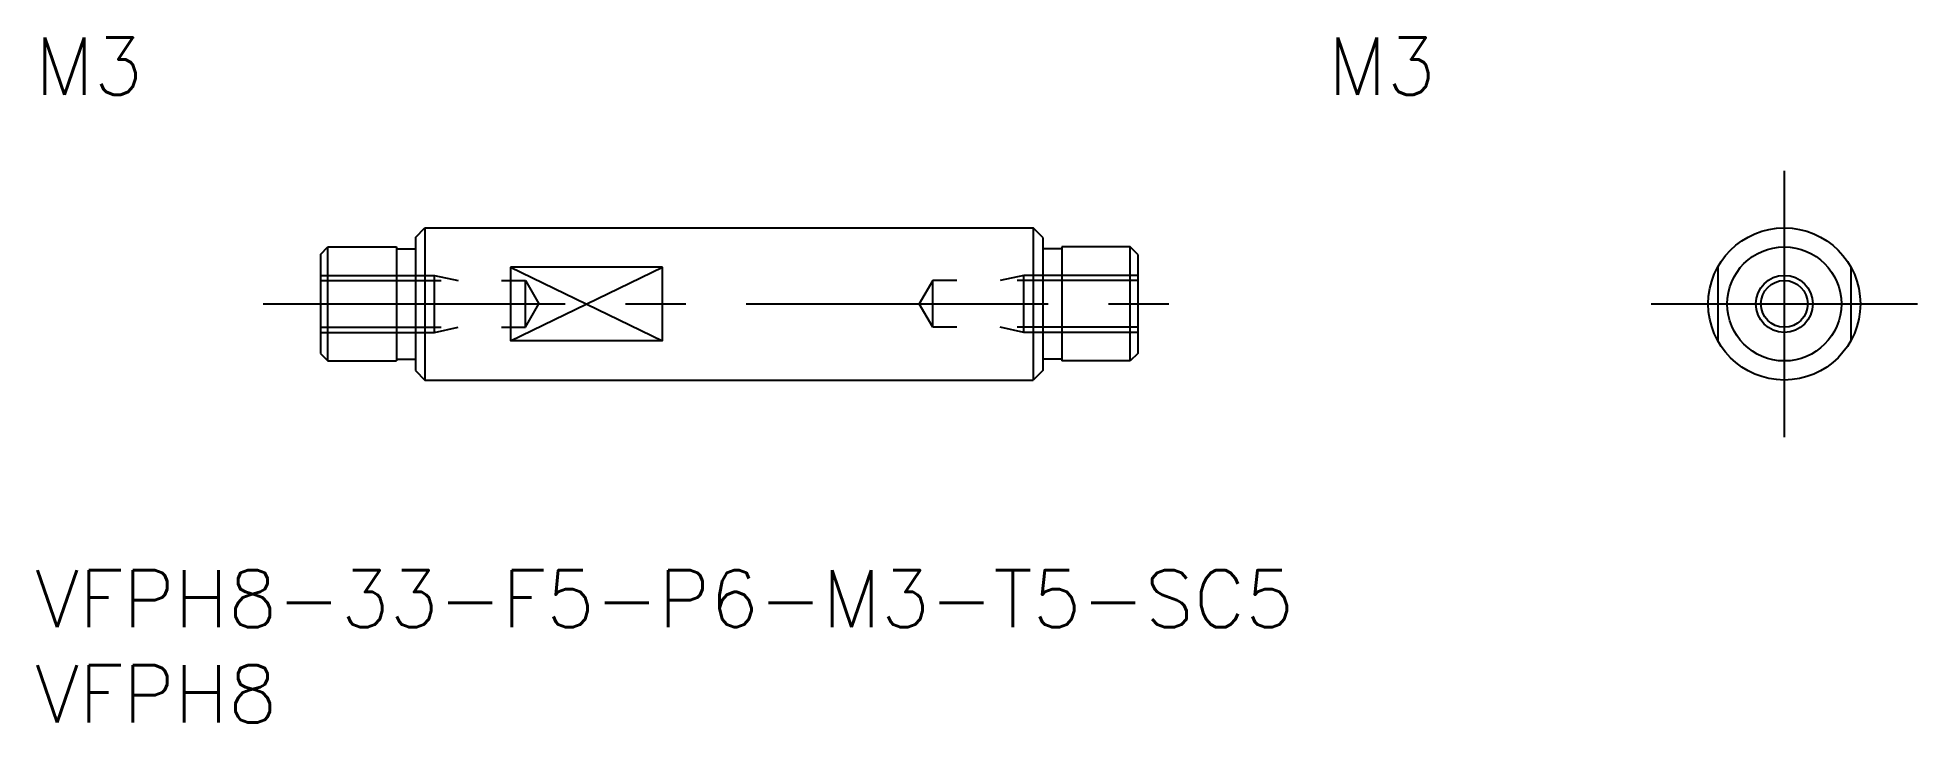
# Model space of a CAD drawing. Extents: x 0.1 to 99, y -8 to 28.
import ezdxf

# ---------------------------------------------------------------- set-up
doc = ezdxf.new("R2010")
doc.units = 0
doc.header["$LTSCALE"] = 0.5
doc.linetypes.add('CENTER', pattern=[50.8, 31.75, -6.35, 6.35, -6.35])
doc.linetypes.add('DASHED', pattern=[19.05, 12.7, -6.35])
for name, color, linetype in [('MSM_CENTER', 1, 'CENTER'), ('MSM_CONTINUOUS', 7, 'CONTINUOUS'), ('MSM_DASHED', 4, 'DASHED'), ('MSM_NARROW', 5, 'CONTINUOUS'), ('MSM_PART_NUMBER', 7, 'CONTINUOUS')]:
    doc.layers.add(name, color=color, linetype=linetype)
doc.styles.get("Standard").update_dxf_attribs({"font": 'txt.shx', "height": 3, "bigfont": 'bigfont.shx'})

# ---------------------------------------------------------------- blocks, each defined once
blk = doc.blocks.new('*U4')
at = {"layer": 'MSM_PART_NUMBER'}
blk.add_text('VFPH8-33-F5-P6-M3-T5-SC5', height=3, dxfattribs=at).set_placement((0, -3))
blk = doc.blocks.new('*U5')
at = {"layer": 'MSM_PART_NUMBER'}
blk.add_text('VFPH8', height=3, dxfattribs=at).set_placement((0, -8))
blk = doc.blocks.new('*U6')
at = {"layer": 'MSM_PART_NUMBER'}
blk.add_text('M3', height=3, dxfattribs=at).set_placement((0, 25))
blk = doc.blocks.new('*U7')
at = {"layer": 'MSM_PART_NUMBER'}
blk.add_text('M3', height=3, rotation=360, dxfattribs=at).set_placement((68, 25))

msp = doc.modelspace()

# ---------------------------------------------------------------- linework, layer by layer
at = {"layer": 'MSM_CENTER'}
for p, q in [((92, 21), (92, 7)), ((12, 14), (61, 14)), ((85, 14), (99, 14))]:
    msp.add_line(p, q, dxfattribs=at)
at = {"layer": 'MSM_CONTINUOUS'}
for p, q in [((20, 17.5), (20.5, 18)), ((20.5, 18), (52.5, 18)), ((20.5, 18), (20.5, 10)), ((52.5, 18), (52.5, 10)), ((53, 17.5), (52.5, 18)), ((15, 16.6), (15.4, 17)), ((15.4, 17), (19, 17)), ((15.4, 11), (15.4, 17)), ((19, 17), (19, 11)), ((19, 16.9), (20, 16.9)), ((20, 17.5), (20, 10.5)), ((53, 17.5), (53, 10.5)), ((54, 16.9), (53, 16.9)), ((54, 17), (54, 11)), ((57.6, 17), (54, 17)), ((58, 16.6), (57.6, 17)), ((57.6, 11), (57.6, 17)), ((15, 16.6), (15, 11.4)), ((25, 15.936), (25, 12.064)), ((33, 15.936), (25, 15.936)), ((33, 12.064), (33, 15.936)), ((58, 16.6), (58, 11.4)), ((33, 12.064), (25, 12.064)), ((15, 11.4), (15.4, 11)), ((15.4, 11), (19, 11)), ((19, 11.1), (20, 11.1)), ((54, 11.1), (53, 11.1)), ((57.6, 11), (54, 11)), ((58, 11.4), (57.6, 11)), ((20, 10.5), (20.5, 10)), ((20.5, 10), (52.5, 10)), ((53, 10.5), (52.5, 10))]:
    msp.add_line(p, q, dxfattribs=at)
for radius in [4, 3, 1.23]:
    msp.add_circle((92, 14), radius, dxfattribs=at)
at = {"layer": 'MSM_DASHED'}
for p, q in [((88.5, 15.936), (88.5, 12.064)), ((95.5, 15.936), (95.5, 12.064)), ((15, 15.5), (21, 15.5)), ((15, 15.23), (25.79, 15.23)), ((21, 15.5), (22.25, 15.23)), ((21, 12.5), (21, 15.5)), ((25.79, 12.771), (25.79, 15.23)), ((25.79, 15.23), (26.5, 14)), ((47.21, 15.23), (46.5, 14)), ((58, 15.23), (47.21, 15.23)), ((47.21, 12.771), (47.21, 15.23)), ((52, 15.5), (50.75, 15.23)), ((58, 15.5), (52, 15.5)), ((52, 12.5), (52, 15.5)), ((25.79, 12.771), (26.5, 14)), ((47.21, 12.771), (46.5, 14)), ((15, 12.771), (25.79, 12.771)), ((15, 12.5), (21, 12.5)), ((21, 12.5), (22.25, 12.771)), ((58, 12.771), (47.21, 12.771)), ((52, 12.5), (50.75, 12.771)), ((58, 12.5), (52, 12.5))]:
    msp.add_line(p, q, dxfattribs=at)
at = {"layer": 'MSM_NARROW'}
for p, q in [((25, 12.064), (33, 15.936)), ((25, 15.936), (33, 12.064))]:
    msp.add_line(p, q, dxfattribs=at)
msp.add_circle((92, 14), 1.5, dxfattribs=at)

# ---------------------------------------------------------------- block references
at = {"layer": 'MSM_CONTINUOUS'}
for name in ['*U6', '*U7', '*U4', '*U5']:
    msp.add_blockref(name, (0, 0), dxfattribs=at)

doc.saveas('drawing.dxf')
